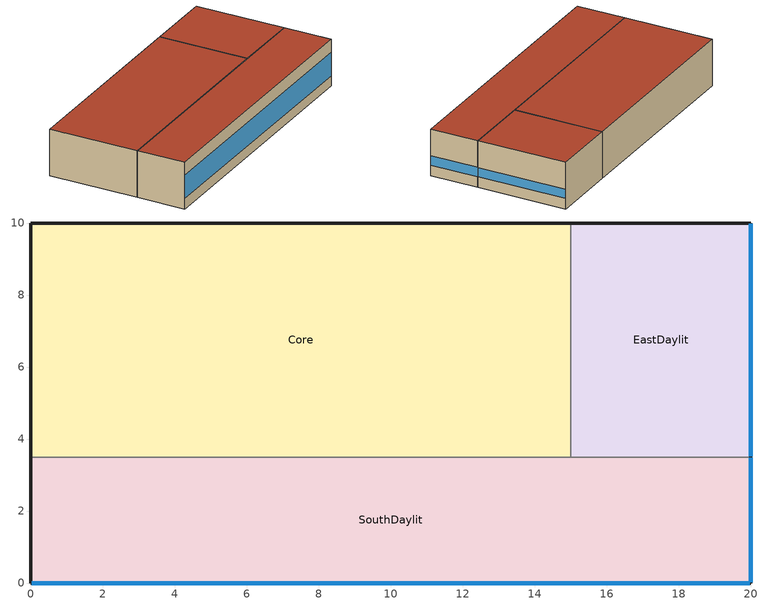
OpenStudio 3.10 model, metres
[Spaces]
SouthDaylit
 floor ground: 0,0 0,3.5 20,3.5 20,0 z0
 wall outside: 0,3.5 0,0 20,0 20,3.5 z0:3.4
 wall to EastDaylit: 20,3.5 15,3.5 z0:3.4
 wall to Core: 15,3.5 0,3.5 z0:3.4
 window: 20,0.03 20,3.47 z0.76:1.45; 0.03,0 19.97,0 z0.76:2.47
 roof outside: 20,0 20,3.5 0,3.5 0,0 z3.4
EastDaylit
 floor ground: 15,3.5 15,10 20,10 20,3.5 z0
 wall outside: 20,3.5 20,10 15,10 z0:3.4
 wall to Core: 15,10 15,3.5 z0:3.4
 window: 20,3.53 20,9.97 z0.76:1.45
 roof outside: 20,3.5 20,10 15,10 15,3.5 z3.4
Core
 floor ground: 0,3.5 0,10 15,10 15,3.5 z0
 wall outside: 15,10 0,10 0,3.5 z0:3.4
 roof outside: 15,3.5 15,10 0,10 0,3.5 z3.4
[Building]
Building 1: Default Construction Set=StudioRetrofit Default Constructions
[Material] Roughness=MediumSmooth; Density {kg/m3}=800; Specific Heat {J/kg-K}=900
Name | Thickness {m} | Conductivity {W/m-K}
StudioRetrofit Wall Material | 0.2 | 0.42
StudioRetrofit Roof Material | 0.18 | 0.24
StudioRetrofit Floor Material | 0.16 | 0.95
[Construction]
StudioRetrofit Wall: StudioRetrofit Wall Material
StudioRetrofit Roof: StudioRetrofit Roof Material
StudioRetrofit Floor: StudioRetrofit Floor Material
StudioRetrofit Window: StudioRetrofit Window Glazing
[WindowMaterial:SimpleGlazingSystem]
StudioRetrofit Window Glazing: U-Factor {W/m2-K}=2.1; Solar Heat Gain Coefficient=0.35; Visible Transmittance=0.6
[DefaultSurfaceConstructions] Floor Construction=StudioRetrofit Floor; Wall Construction=StudioRetrofit Wall; Roof Ceiling Construction=StudioRetrofit Roof
Default Surface Constructions 1; Default Surface Constructions 2
[DefaultSubSurfaceConstructions]
Default Sub Surface Constructions 1: Fixed Window Construction=StudioRetrofit Window; Operable Window Construction=StudioRetrofit Window
[DefaultConstructionSet]
StudioRetrofit Default Constructions: Default Exterior Surface Constructions=Default Surface Constructions 1; Default Ground Contact Surface Constructions=Default Surface Constructions 2; Default Exterior SubSurface Constructions=Default Sub Surface Constructions 1
[BuildingStory]
Story 1: Nominal Z Coordinate {m}=0
[SpaceType]
StudioRetrofit: Default Schedule Set=Studio Retrofit Defaults
[Lights:Definition]
StudioRetrofit LightsDef: Design Level Calculation Method=Watts/Area; Watts per Space Floor Area {W/m2}=7.8
[Lights]
StudioRetrofit Lights: Lights Definition=StudioRetrofit LightsDef; Space or SpaceType=StudioRetrofit; Fraction Replaceable=1
[People:Definition]
StudioRetrofit PeopleDef: Number of People Calculation Method=People/Area; People per Space Floor Area {person/m2}=0.05; Fraction Radiant=0.3
[People]
StudioRetrofit People: People Definition=StudioRetrofit PeopleDef; Space or SpaceType=StudioRetrofit; Multiplier=1
[ElectricEquipment:Definition]
StudioRetrofit EquipDef: Design Level Calculation Method=Watts/Area; Watts per Space Floor Area {W/m2}=6.5
[ElectricEquipment]
StudioRetrofit Equip: Electric Equipment Definition=StudioRetrofit EquipDef; Space or SpaceType=StudioRetrofit
[DefaultScheduleSet]
Studio Retrofit Defaults: Number of People Schedule=Studio Retrofit Defaults Occupancy; People Activity Level Schedule=Studio Retrofit Defaults Activity; Lighting Schedule=Studio Retrofit Defaults Lighting; Electric Equipment Schedule=Studio Retrofit Defaults Equipment; Infiltration Schedule=Studio Retrofit Defaults Infiltration
[Space] Space Type=StudioRetrofit; Building Story=Story 1
Name | Thermal Zone
SouthDaylit | SouthDaylit Zone
EastDaylit | EastDaylit Zone
Core | Core Zone
[ThermalZone] Use Ideal Air Loads=No
Name | Primary Daylighting Control | Fraction of Zone Controlled by Primary Daylighting Control | Thermostat
SouthDaylit Zone | SouthDaylit Primary DC | 0.6 | SouthDaylit Zone Thermostat
EastDaylit Zone | EastDaylit Primary DC | 0.45 | EastDaylit Zone Thermostat
Core Zone |  |  | Core Zone Thermostat
[Sizing:Zone] Zone Cooling Design Supply Air Temperature Input Method=SupplyAirTemperature; Zone Cooling Design Supply Air Temperature {C}=14; Zone Cooling Design Supply Air Temperature Difference {deltaC}=11.11; Zone Heating Design Supply Air Temperature Input Method=SupplyAirTemperature; Zone Heating Design Supply Air Temperature {C}=40; Zone Heating Design Supply Air Temperature Difference {deltaC}=11.11; Zone Cooling Design Supply Air Humidity Ratio {kg-H2O/kg-air}=0.0085; Zone Heating Design Supply Air Humidity Ratio {kg-H2O/kg-air}=0.008; Cooling Design Air Flow Method=DesignDay; Heating Design Air Flow Method=DesignDay; Account for Dedicated Outdoor Air System=No; Dedicated Outdoor Air System Control Strategy=NeutralSupplyAir; Dedicated Outdoor Air Low Setpoint Temperature for Design {C}=autosize; Dedicated Outdoor Air High Setpoint Temperature for Design {C}=autosize; Zone Load Sizing Method=Sensible Load Only No Latent Load; Zone Latent Cooling Design Supply Air Humidity Ratio Input Method=HumidityRatioDifference; Zone Cooling Design Supply Air Humidity Ratio Difference {kgWater/kgDryAir}=0.005; Zone Latent Heating Design Supply Air Humidity Ratio Input Method=HumidityRatioDifference; Zone Humidification Design Supply Air Humidity Ratio Difference {kgWater/kgDryAir}=0.005; Sizing Option=Coincident
SouthDaylit Zone; EastDaylit Zone; Core Zone
[Zone equipment]
SouthDaylit Zone: SouthDaylit Zone Ideal Loads
EastDaylit Zone: EastDaylit Zone Ideal Loads
Core Zone: Core Zone Ideal Loads
[ThermostatSetpoint:DualSetpoint]
Name | Heating Setpoint Temperature Schedule | Cooling Setpoint Temperature Schedule
SouthDaylit Zone Thermostat | SouthDaylit Zone Htg Sch | SouthDaylit Zone Clg Sch
EastDaylit Zone Thermostat | EastDaylit Zone Htg Sch | EastDaylit Zone Clg Sch
Core Zone Thermostat | Core Zone Htg Sch | Core Zone Clg Sch
[Daylighting:Control] Position Z-Coordinate {m}=0.8; Illuminance Setpoint {lux}=500
Name | Space | Position X-Coordinate {m} | Position Y-Coordinate {m}
SouthDaylit Primary DC | SouthDaylit | 10 | 1.75
EastDaylit Primary DC | EastDaylit | 17.5 | 6.75
[Schedule:Ruleset]
Name | Default Day Schedule
Studio Retrofit Defaults Occupancy | Schedule Day 1
Studio Retrofit Defaults Activity | Schedule Day 2
Studio Retrofit Defaults Lighting | Schedule Day 3
Studio Retrofit Defaults Equipment | Schedule Day 4
Studio Retrofit Defaults Infiltration | Schedule Day 5
SouthDaylit Zone Htg Sch | Schedule Day 6
SouthDaylit Zone Clg Sch | Schedule Day 7
EastDaylit Zone Htg Sch | Schedule Day 8
EastDaylit Zone Clg Sch | Schedule Day 9
Core Zone Htg Sch | Schedule Day 10
Core Zone Clg Sch | Schedule Day 11
[Schedule:Day]
Schedule Day 1; Schedule Day 3; Schedule Day 4: 6, 0, 0.05, 8, 0, 0.25, 18, 0, 1, 22, 0, 0.2, 24, 0, 0.05
Schedule Day 2: 24, 0, 120
Schedule Day 5: 24, 0, 1
Schedule Day 6; Schedule Day 8; Schedule Day 10: 24, 0, 21
Schedule Day 7; Schedule Day 9; Schedule Day 11: 24, 0, 24
